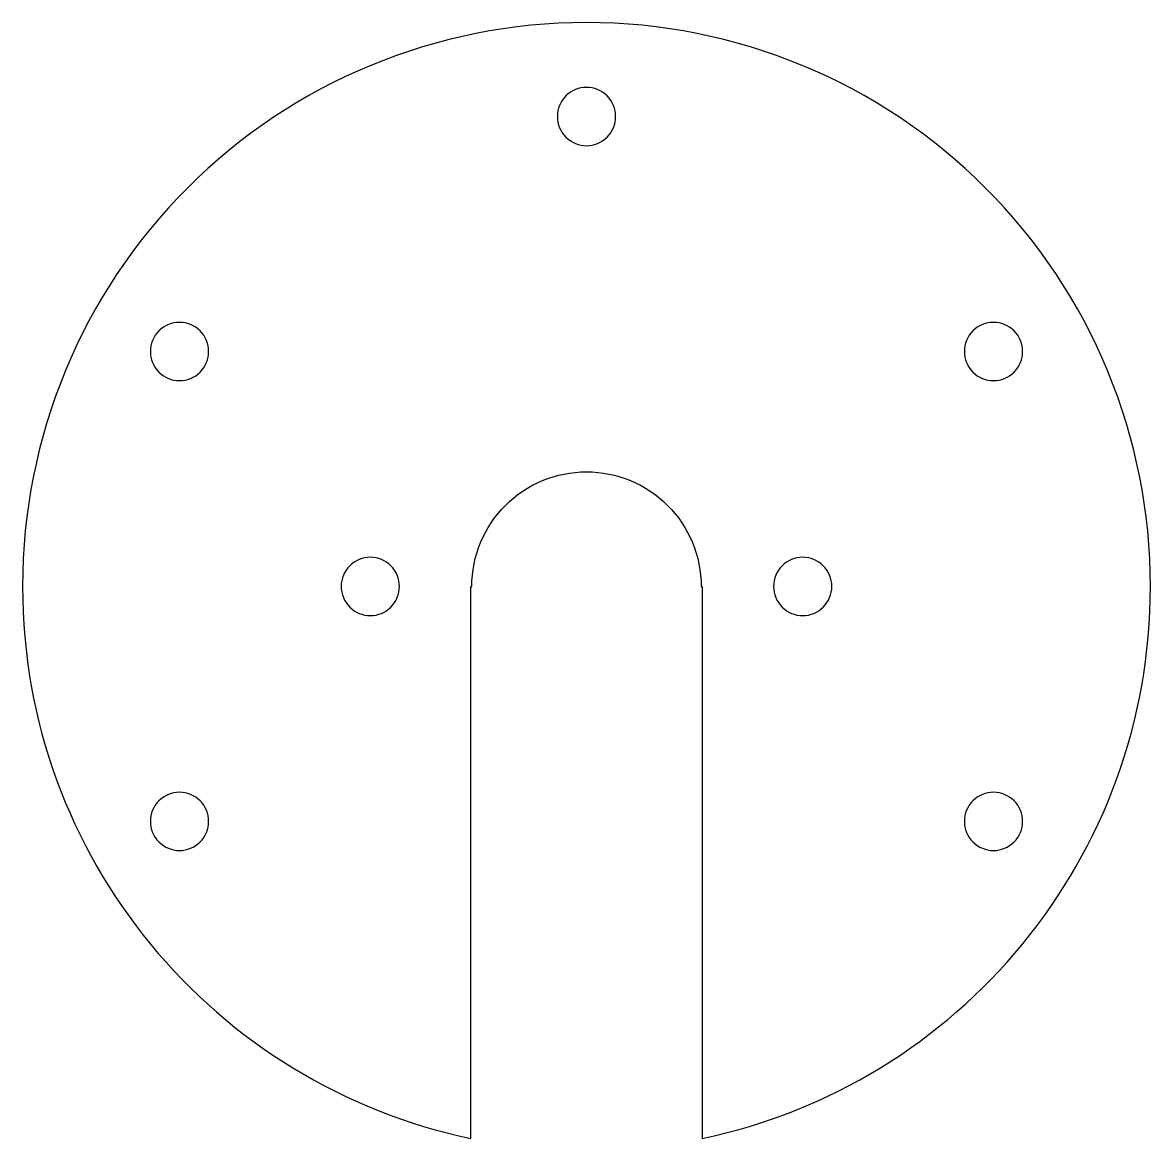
# Model space of a CAD drawing. Extents: x -30 to 30, y -29.4 to 30.
import ezdxf

# ---------------------------------------------------------------- set-up
doc = ezdxf.new("R2010")
doc.units = 0
doc.layers.get('0').update_dxf_attribs({"linetype": 'CONTINUOUS'})

msp = doc.modelspace()

# ---------------------------------------------------------------- linework, layer by layer
for points in [[(-6.151, -29.368), (-6.15, -0.006), (-6.1, -0.006), (-6.1, 0, -0.414214), (0, 6.1, -0.414214), (6.1, 0), (6.1, -0.006), (6.15, -0.006), (6.151, -29.368), (6.788, -29.228), (7.419, -29.075), (8.046, -28.908), (8.666, -28.728), (9.282, -28.536), (9.891, -28.33), (10.495, -28.113), (11.092, -27.882), (11.683, -27.64), (12.268, -27.385), (12.846, -27.118), (13.417, -26.839), (13.981, -26.549), (14.539, -26.248), (15.089, -25.935), (15.632, -25.61), (16.167, -25.275), (16.695, -24.929), (17.215, -24.572), (17.727, -24.205), (18.23, -23.827), (18.726, -23.439), (19.213, -23.041), (19.691, -22.634), (20.161, -22.216), (20.622, -21.789), (21.074, -21.352), (21.516, -20.906), (21.949, -20.451), (22.373, -19.987), (22.787, -19.514), (23.191, -19.032), (23.585, -18.542), (23.969, -18.044), (24.342, -17.537), (24.706, -17.023), (25.058, -16.5), (25.4, -15.97), (25.731, -15.433), (26.051, -14.888), (26.359, -14.335), (26.656, -13.776), (26.942, -13.21), (27.216, -12.637), (27.478, -12.057), (27.728, -11.471), (27.966, -10.878), (28.192, -10.28), (28.405, -9.676), (28.605, -9.065), (28.793, -8.449), (28.968, -7.828), (29.13, -7.201), (29.278, -6.569), (29.413, -5.932), (29.535, -5.291), (29.643, -4.644), (29.736, -3.993), (29.816, -3.338), (29.882, -2.678), (29.933, -2.014), (29.97, -1.346), (29.993, -0.675), (30, 0, 0.414214), (0, 30, 0.414214), (-30, 0), (-29.993, -0.676), (-29.97, -1.348), (-29.933, -2.017), (-29.882, -2.682), (-29.816, -3.342), (-29.736, -3.998), (-29.642, -4.65), (-29.534, -5.297), (-29.412, -5.939), (-29.277, -6.577), (-29.128, -7.209), (-28.966, -7.836), (-28.791, -8.458), (-28.603, -9.075), (-28.402, -9.685), (-28.189, -10.29), (-27.963, -10.889), (-27.725, -11.481), (-27.474, -12.067), (-27.212, -12.647), (-26.937, -13.22), (-26.651, -13.787), (-26.354, -14.346), (-26.045, -14.898), (-25.725, -15.443), (-25.394, -15.981), (-25.052, -16.511), (-24.699, -17.033), (-24.335, -17.548), (-23.961, -18.054), (-23.577, -18.552), (-23.183, -19.042), (-22.778, -19.524), (-22.364, -19.996), (-21.94, -20.46), (-21.507, -20.915), (-21.065, -21.361), (-20.613, -21.797), (-20.152, -22.224), (-19.682, -22.641), (-19.204, -23.049), (-18.717, -23.447), (-18.221, -23.834), (-17.717, -24.212), (-17.206, -24.579), (-16.686, -24.935), (-16.158, -25.281), (-15.623, -25.616), (-15.081, -25.939), (-14.531, -26.252), (-13.974, -26.553), (-13.409, -26.843), (-12.839, -27.121), (-12.261, -27.388), (-11.677, -27.642), (-11.086, -27.885), (-10.49, -28.115), (-9.887, -28.332), (-9.278, -28.537), (-8.664, -28.73), (-8.044, -28.909), (-7.418, -29.075), (-6.787, -29.229)], [(0, 26.55, 0.414214), (-1.55, 25, 0.414214), (0, 23.45, 0.414214), (1.55, 25, 0.414214)], [(-21.651, 14.05, 0.414214), (-23.201, 12.5, 0.414214), (-21.651, 10.95, 0.414214), (-20.101, 12.5, 0.414214)], [(21.651, 14.05, 0.414214), (20.101, 12.5, 0.414214), (21.651, 10.95, 0.414214), (23.201, 12.5, 0.414214)], [(-11.5, 1.55, 0.414214), (-13.05, 0, 0.414214), (-11.5, -1.55, 0.414214), (-9.95, 0, 0.414214)], [(11.5, 1.55, 0.414214), (9.95, 0, 0.414214), (11.5, -1.55, 0.414214), (13.05, 0, 0.414214)], [(-21.651, -10.95, 0.414214), (-23.201, -12.5, 0.414214), (-21.651, -14.05, 0.414214), (-20.101, -12.5, 0.414214)], [(21.651, -10.95, 0.414214), (20.101, -12.5, 0.414214), (21.651, -14.05, 0.414214), (23.201, -12.5, 0.414214)]]:
    msp.add_lwpolyline(points, format="xyb", close=True)

doc.saveas('drawing.dxf')
